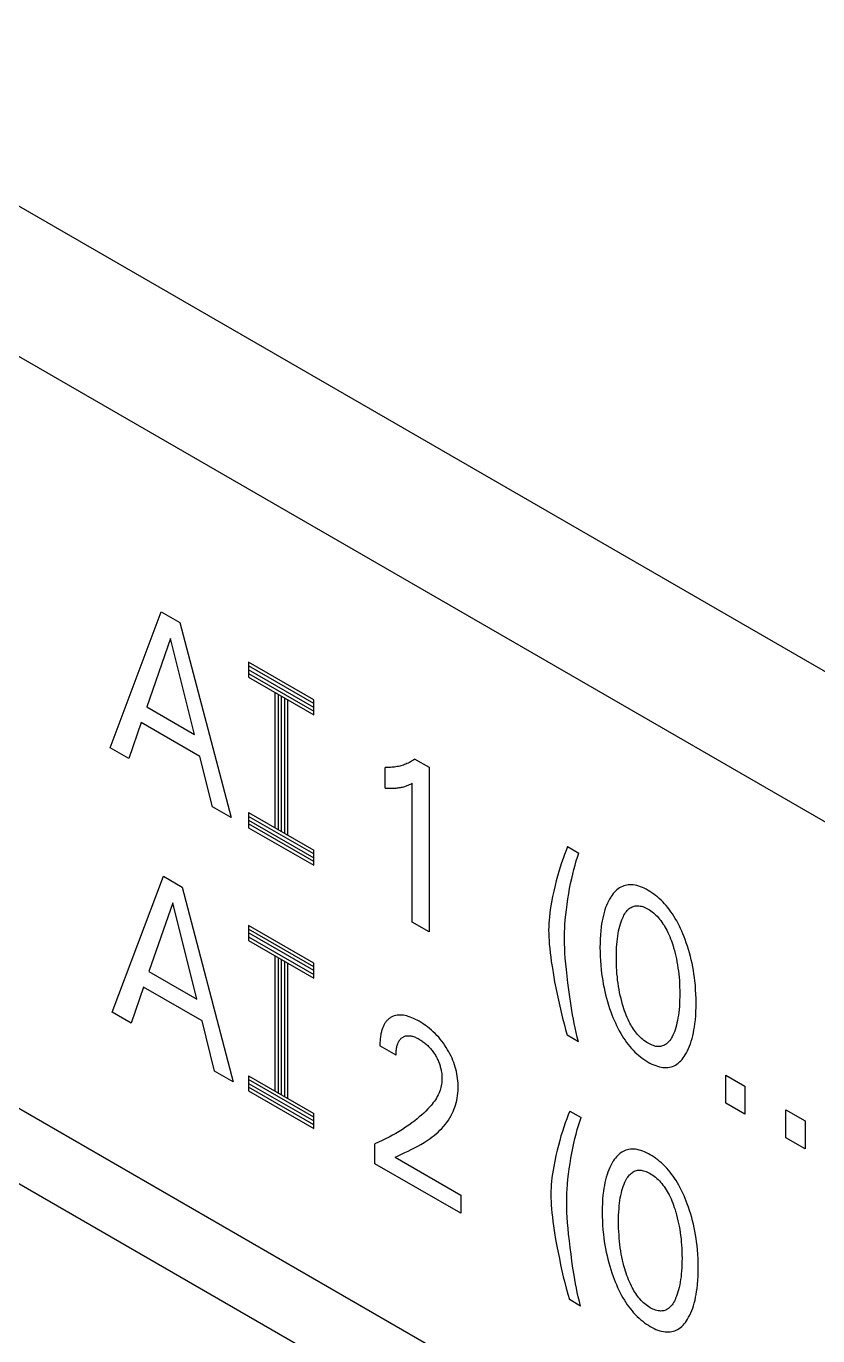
# Model space of a CAD drawing. Extents: x 0 to 420, y 0 to 297.
# Drawn here: x 205.29 to 213.88, y 165.42 to 179.64 of the extents above; entities that cross this region are included whole.
import ezdxf

# ---------------------------------------------------------------- set-up
doc = ezdxf.new("R2010")
doc.units = 0
doc.header["$LTSCALE"] = 23.1
doc.layers.add('40000_ISO', color=7, linetype='CONTINUOUS')

msp = doc.modelspace()

# ---------------------------------------------------------------- linework, layer by layer
at = {"layer": '40000_ISO', "color": 7, "linetype": 'CONTINUOUS'}
for p, q in [((220.716, 168.734), (171.572, 197.107)), ((220.009, 167.509), (170.865, 195.882)), ((220.009, 159.344), (170.865, 187.717)), ((219.656, 158.732), (170.511, 187.104)), ((206.2, 171.807), (206.755, 173.283)), ((206.755, 173.283), (206.959, 173.166)), ((206.959, 173.166), (207.514, 171.049)), ((206.858, 172.992), (206.599, 172.249)), ((207.118, 171.95), (206.858, 172.992)), ((207.705, 172.735), (207.705, 172.571)), ((208.412, 172.326), (207.705, 172.735)), ((208.412, 172.286), (207.705, 172.694)), ((208.412, 172.245), (207.705, 172.653)), ((207.705, 172.612), (208.412, 172.204)), ((207.705, 172.571), (208.412, 172.163)), ((207.988, 172.408), (207.988, 170.938)), ((208.024, 172.388), (208.024, 170.918)), ((208.059, 172.367), (208.059, 170.897)), ((206.599, 172.249), (207.118, 171.95)), ((208.094, 172.347), (208.094, 170.877)), ((208.13, 170.857), (208.13, 172.326)), ((208.412, 172.163), (208.412, 172.326)), ((206.539, 172.08), (206.405, 171.689)), ((207.176, 171.712), (206.539, 172.08)), ((206.405, 171.689), (206.2, 171.807)), ((207.312, 171.165), (207.176, 171.712)), ((209.437, 171.64), (209.424, 171.634)), ((209.45, 171.646), (209.437, 171.64)), ((209.462, 171.652), (209.45, 171.646)), ((209.474, 171.659), (209.462, 171.652)), ((209.486, 171.667), (209.474, 171.659)), ((209.498, 171.675), (209.486, 171.667)), ((209.51, 171.683), (209.498, 171.675)), ((209.51, 171.683), (209.663, 171.594)), ((209.186, 171.369), (209.186, 171.593)), ((209.201, 171.593), (209.186, 171.593)), ((209.216, 171.592), (209.201, 171.593)), ((209.231, 171.592), (209.216, 171.592)), ((209.245, 171.593), (209.231, 171.592)), ((209.26, 171.594), (209.245, 171.593)), ((209.274, 171.595), (209.26, 171.594)), ((209.289, 171.596), (209.274, 171.595)), ((209.303, 171.598), (209.289, 171.596)), ((209.317, 171.601), (209.303, 171.598)), ((209.331, 171.604), (209.317, 171.601)), ((209.345, 171.607), (209.331, 171.604)), ((209.358, 171.61), (209.345, 171.607)), ((209.372, 171.614), (209.358, 171.61)), ((209.385, 171.619), (209.372, 171.614)), ((209.398, 171.623), (209.385, 171.619)), ((209.411, 171.628), (209.398, 171.623)), ((209.424, 171.634), (209.411, 171.628)), ((209.663, 171.594), (209.663, 169.808)), ((209.186, 171.369), (209.203, 171.369)), ((209.203, 171.369), (209.219, 171.368)), ((209.219, 171.368), (209.236, 171.368)), ((209.236, 171.368), (209.252, 171.367)), ((209.252, 171.367), (209.269, 171.368)), ((209.269, 171.368), (209.281, 171.368)), ((209.281, 171.368), (209.293, 171.369)), ((209.293, 171.369), (209.305, 171.369)), ((209.305, 171.369), (209.317, 171.371)), ((209.317, 171.371), (209.329, 171.372)), ((209.329, 171.372), (209.34, 171.373)), ((209.34, 171.373), (209.353, 171.375)), ((209.353, 171.375), (209.365, 171.378)), ((209.365, 171.378), (209.377, 171.38)), ((209.377, 171.38), (209.389, 171.383)), ((209.389, 171.383), (209.401, 171.387)), ((209.401, 171.387), (209.409, 171.389)), ((209.409, 171.389), (209.418, 171.392)), ((209.418, 171.392), (209.426, 171.395)), ((209.426, 171.395), (209.435, 171.399)), ((209.435, 171.399), (209.444, 171.403)), ((209.444, 171.403), (209.453, 171.407)), ((209.453, 171.407), (209.463, 171.411)), ((209.463, 171.411), (209.473, 171.416)), ((209.473, 171.416), (209.482, 171.421)), ((209.482, 169.912), (209.482, 171.421)), ((207.514, 171.049), (207.312, 171.165)), ((207.705, 171.102), (207.705, 170.938)), ((207.705, 171.102), (208.412, 170.693)), ((208.412, 170.653), (207.705, 171.061)), ((207.705, 171.02), (208.412, 170.612)), ((208.412, 170.571), (207.705, 170.979)), ((207.705, 170.938), (208.412, 170.53)), ((208.412, 170.53), (208.412, 170.693)), ((211.134, 170.648), (211.118, 170.604)), ((211.151, 170.691), (211.134, 170.648)), ((211.168, 170.734), (211.151, 170.691)), ((211.168, 170.734), (211.291, 170.663)), ((211.276, 170.62), (211.291, 170.663)), ((211.087, 170.51), (211.072, 170.462)), ((211.102, 170.557), (211.087, 170.51)), ((211.118, 170.604), (211.102, 170.557)), ((211.236, 170.484), (211.249, 170.532)), ((211.249, 170.532), (211.262, 170.577)), ((211.262, 170.577), (211.276, 170.62)), ((206.224, 168.936), (206.779, 170.412)), ((206.779, 170.412), (206.982, 170.294)), ((211.044, 170.361), (211.031, 170.309)), ((211.058, 170.412), (211.044, 170.361)), ((211.072, 170.462), (211.058, 170.412)), ((211.201, 170.331), (211.212, 170.385)), ((211.212, 170.385), (211.224, 170.435)), ((211.224, 170.435), (211.236, 170.484)), ((206.982, 170.294), (207.538, 168.177)), ((211.017, 170.25), (211.005, 170.191)), ((211.031, 170.309), (211.017, 170.25)), ((211.17, 170.165), (211.18, 170.222)), ((211.18, 170.222), (211.19, 170.277)), ((211.19, 170.277), (211.201, 170.331)), ((211.662, 170.222), (211.65, 170.206)), ((211.675, 170.236), (211.662, 170.222)), ((211.688, 170.25), (211.675, 170.236)), ((211.701, 170.263), (211.688, 170.25)), ((211.716, 170.275), (211.701, 170.263)), ((211.731, 170.285), (211.716, 170.275)), ((211.747, 170.294), (211.731, 170.285)), ((211.762, 170.301), (211.747, 170.294)), ((211.777, 170.307), (211.762, 170.301)), ((211.793, 170.312), (211.777, 170.307)), ((211.81, 170.316), (211.793, 170.312)), ((211.827, 170.318), (211.81, 170.316)), ((211.845, 170.319), (211.827, 170.318)), ((211.863, 170.319), (211.845, 170.319)), ((211.881, 170.317), (211.863, 170.319)), ((211.9, 170.314), (211.881, 170.317)), ((211.92, 170.31), (211.9, 170.314)), ((211.94, 170.304), (211.92, 170.31)), ((211.96, 170.297), (211.94, 170.304)), ((211.98, 170.289), (211.96, 170.297)), ((212, 170.28), (211.98, 170.289)), ((212.021, 170.269), (212, 170.28)), ((212.041, 170.258), (212.021, 170.269)), ((212.062, 170.246), (212.041, 170.258)), ((212.082, 170.232), (212.062, 170.246)), ((212.103, 170.218), (212.082, 170.232)), ((212.123, 170.203), (212.103, 170.218)), ((206.882, 170.121), (206.623, 169.378)), ((207.142, 169.078), (206.882, 170.121)), ((210.986, 170.091), (210.98, 170.051)), ((210.993, 170.131), (210.986, 170.091)), ((211.005, 170.191), (210.993, 170.131)), ((211.154, 170.048), (211.162, 170.106)), ((211.162, 170.106), (211.17, 170.165)), ((211.591, 170.095), (211.581, 170.071)), ((211.601, 170.119), (211.591, 170.095)), ((211.612, 170.141), (211.601, 170.119)), ((211.623, 170.163), (211.612, 170.141)), ((211.636, 170.184), (211.623, 170.163)), ((211.639, 170.19), (211.636, 170.184)), ((211.65, 170.206), (211.639, 170.19)), ((211.847, 170.067), (211.857, 170.073)), ((211.857, 170.073), (211.868, 170.079)), ((211.868, 170.079), (211.879, 170.083)), ((211.879, 170.083), (211.891, 170.087)), ((211.891, 170.087), (211.903, 170.089)), ((211.903, 170.089), (211.916, 170.091)), ((211.916, 170.091), (211.929, 170.091)), ((211.929, 170.091), (211.942, 170.09)), ((211.942, 170.09), (211.956, 170.088)), ((211.956, 170.088), (211.969, 170.085)), ((211.969, 170.085), (211.983, 170.081)), ((211.983, 170.081), (211.998, 170.076)), ((211.998, 170.076), (212.012, 170.069)), ((212.143, 170.187), (212.123, 170.203)), ((212.163, 170.169), (212.143, 170.187)), ((212.183, 170.151), (212.163, 170.169)), ((212.202, 170.132), (212.183, 170.151)), ((212.22, 170.112), (212.202, 170.132)), ((212.238, 170.092), (212.22, 170.112)), ((212.256, 170.07), (212.238, 170.092)), ((210.967, 169.935), (210.964, 169.9)), ((210.97, 169.97), (210.967, 169.935)), ((210.974, 170.011), (210.97, 169.97)), ((210.98, 170.051), (210.974, 170.011)), ((211.139, 169.883), (211.143, 169.938)), ((211.143, 169.938), (211.148, 169.993)), ((211.148, 169.993), (211.154, 170.048)), ((211.549, 169.957), (211.543, 169.926)), ((211.556, 169.987), (211.549, 169.957)), ((211.564, 170.017), (211.556, 169.987)), ((211.573, 170.046), (211.564, 170.017)), ((211.581, 170.071), (211.573, 170.046)), ((211.748, 169.916), (211.757, 169.938)), ((211.757, 169.938), (211.766, 169.96)), ((211.766, 169.96), (211.773, 169.975)), ((211.773, 169.975), (211.78, 169.989)), ((211.78, 169.989), (211.788, 170.003)), ((211.788, 170.003), (211.797, 170.016)), ((211.797, 170.016), (211.806, 170.028)), ((211.806, 170.028), (211.816, 170.039)), ((211.816, 170.039), (211.826, 170.05)), ((211.826, 170.05), (211.837, 170.06)), ((211.837, 170.06), (211.847, 170.067)), ((212.012, 170.069), (212.027, 170.062)), ((212.027, 170.062), (212.041, 170.054)), ((212.041, 170.054), (212.056, 170.046)), ((212.056, 170.046), (212.07, 170.036)), ((212.07, 170.036), (212.085, 170.025)), ((212.085, 170.025), (212.099, 170.014)), ((212.099, 170.014), (212.113, 170.002)), ((212.113, 170.002), (212.127, 169.989)), ((212.127, 169.989), (212.14, 169.976)), ((212.14, 169.976), (212.154, 169.961)), ((212.154, 169.961), (212.167, 169.946)), ((212.167, 169.946), (212.179, 169.93)), ((212.179, 169.93), (212.192, 169.913)), ((212.273, 170.048), (212.256, 170.07)), ((212.289, 170.026), (212.273, 170.048)), ((212.306, 170.002), (212.289, 170.026)), ((212.321, 169.979), (212.306, 170.002)), ((212.336, 169.954), (212.321, 169.979)), ((212.352, 169.927), (212.336, 169.954)), ((207.705, 169.877), (207.705, 169.714)), ((208.412, 169.469), (207.705, 169.877)), ((208.412, 169.428), (207.705, 169.836)), ((208.412, 169.387), (207.705, 169.795)), ((209.663, 169.808), (209.482, 169.912)), ((210.963, 169.864), (210.962, 169.827)), ((210.962, 169.827), (210.963, 169.789)), ((210.964, 169.9), (210.963, 169.864)), ((210.963, 169.789), (210.964, 169.751)), ((211.134, 169.767), (211.135, 169.806)), ((211.135, 169.806), (211.137, 169.845)), ((211.137, 169.845), (211.139, 169.883)), ((211.528, 169.819), (211.524, 169.774)), ((211.533, 169.862), (211.528, 169.819)), ((211.537, 169.894), (211.533, 169.862)), ((211.543, 169.926), (211.537, 169.894)), ((211.712, 169.761), (211.716, 169.789)), ((211.716, 169.789), (211.722, 169.817)), ((211.722, 169.817), (211.728, 169.845)), ((211.728, 169.845), (211.734, 169.869)), ((211.734, 169.869), (211.741, 169.893)), ((211.741, 169.893), (211.748, 169.916)), ((212.192, 169.913), (212.203, 169.896)), ((212.203, 169.896), (212.215, 169.879)), ((212.215, 169.879), (212.225, 169.861)), ((212.225, 169.861), (212.236, 169.842)), ((212.236, 169.842), (212.245, 169.824)), ((212.245, 169.824), (212.257, 169.801)), ((212.257, 169.801), (212.267, 169.779)), ((212.367, 169.899), (212.352, 169.927)), ((212.381, 169.87), (212.367, 169.899)), ((212.395, 169.842), (212.381, 169.87)), ((212.408, 169.813), (212.395, 169.842)), ((212.42, 169.784), (212.408, 169.813)), ((207.705, 169.754), (208.412, 169.346)), ((207.705, 169.714), (208.412, 169.305)), ((210.964, 169.751), (210.966, 169.712)), ((210.966, 169.712), (210.969, 169.672)), ((210.969, 169.672), (210.974, 169.626)), ((211.134, 169.728), (211.134, 169.767)), ((211.135, 169.679), (211.134, 169.728)), ((211.136, 169.63), (211.135, 169.679)), ((211.52, 169.684), (211.519, 169.638)), ((211.521, 169.729), (211.52, 169.684)), ((211.524, 169.774), (211.521, 169.729)), ((211.7, 169.636), (211.702, 169.669)), ((211.702, 169.669), (211.705, 169.702)), ((211.705, 169.702), (211.708, 169.732)), ((211.708, 169.732), (211.712, 169.761)), ((212.267, 169.779), (212.277, 169.756)), ((212.277, 169.756), (212.286, 169.733)), ((212.286, 169.733), (212.294, 169.711)), ((212.294, 169.711), (212.302, 169.688)), ((212.302, 169.688), (212.31, 169.665)), ((212.31, 169.665), (212.317, 169.642)), ((212.432, 169.755), (212.42, 169.784)), ((212.443, 169.726), (212.432, 169.755)), ((212.456, 169.689), (212.443, 169.726)), ((212.469, 169.652), (212.456, 169.689)), ((212.48, 169.615), (212.469, 169.652)), ((207.988, 169.55), (207.988, 168.081)), ((208.024, 169.53), (208.024, 168.06)), ((208.059, 169.509), (208.059, 168.04)), ((210.974, 169.626), (210.979, 169.579)), ((210.979, 169.579), (210.985, 169.533)), ((210.985, 169.533), (210.991, 169.485)), ((211.139, 169.58), (211.136, 169.63)), ((211.143, 169.52), (211.139, 169.58)), ((211.149, 169.459), (211.143, 169.52)), ((211.519, 169.638), (211.52, 169.59)), ((211.52, 169.59), (211.521, 169.542)), ((211.521, 169.542), (211.524, 169.493)), ((211.697, 169.567), (211.698, 169.602)), ((211.697, 169.533), (211.697, 169.567)), ((211.697, 169.497), (211.697, 169.533)), ((211.698, 169.602), (211.7, 169.636)), ((212.317, 169.642), (212.319, 169.635)), ((212.319, 169.635), (212.327, 169.604)), ((212.327, 169.604), (212.335, 169.574)), ((212.335, 169.574), (212.342, 169.543)), ((212.342, 169.543), (212.349, 169.513)), ((212.349, 169.513), (212.355, 169.483)), ((212.491, 169.578), (212.48, 169.615)), ((212.501, 169.541), (212.491, 169.578)), ((212.51, 169.505), (212.501, 169.541)), ((212.519, 169.466), (212.51, 169.505)), ((206.623, 169.378), (207.142, 169.078)), ((208.094, 169.489), (208.094, 168.019)), ((208.13, 167.999), (208.13, 169.469)), ((208.412, 169.305), (208.412, 169.469)), ((210.991, 169.485), (211.002, 169.413)), ((211.002, 169.413), (211.014, 169.34)), ((211.155, 169.397), (211.149, 169.459)), ((211.163, 169.325), (211.155, 169.397)), ((211.524, 169.493), (211.528, 169.444)), ((211.528, 169.444), (211.533, 169.394)), ((211.533, 169.394), (211.537, 169.356)), ((211.698, 169.461), (211.697, 169.497)), ((211.699, 169.425), (211.698, 169.461)), ((211.702, 169.388), (211.699, 169.425)), ((211.704, 169.352), (211.702, 169.388)), ((212.355, 169.483), (212.361, 169.448)), ((212.361, 169.448), (212.366, 169.414)), ((212.366, 169.414), (212.371, 169.38)), ((212.371, 169.38), (212.375, 169.347)), ((212.526, 169.427), (212.519, 169.466)), ((212.533, 169.389), (212.526, 169.427)), ((212.54, 169.35), (212.533, 169.389)), ((211.014, 169.34), (211.027, 169.266)), ((211.027, 169.266), (211.04, 169.199)), ((211.171, 169.252), (211.163, 169.325)), ((211.181, 169.179), (211.171, 169.252)), ((211.537, 169.356), (211.542, 169.317)), ((211.542, 169.317), (211.549, 169.279)), ((211.549, 169.279), (211.555, 169.24)), ((211.555, 169.24), (211.563, 169.2)), ((211.708, 169.318), (211.704, 169.352)), ((211.711, 169.284), (211.708, 169.318)), ((211.716, 169.25), (211.711, 169.284)), ((211.721, 169.215), (211.716, 169.25)), ((212.375, 169.347), (212.378, 169.314)), ((212.378, 169.314), (212.381, 169.277)), ((212.381, 169.277), (212.383, 169.241)), ((212.383, 169.241), (212.384, 169.205)), ((212.545, 169.312), (212.54, 169.35)), ((212.55, 169.275), (212.545, 169.312)), ((212.555, 169.226), (212.55, 169.275)), ((212.558, 169.177), (212.555, 169.226)), ((206.563, 169.208), (206.429, 168.817)), ((207.2, 168.841), (206.563, 169.208)), ((211.04, 169.199), (211.054, 169.132)), ((211.054, 169.132), (211.068, 169.064)), ((211.191, 169.103), (211.181, 169.179)), ((211.202, 169.028), (211.191, 169.103)), ((211.563, 169.2), (211.572, 169.161)), ((211.572, 169.161), (211.581, 169.124)), ((211.581, 169.124), (211.59, 169.087)), ((211.59, 169.087), (211.601, 169.05)), ((211.727, 169.18), (211.721, 169.215)), ((211.733, 169.148), (211.727, 169.18)), ((211.74, 169.116), (211.733, 169.148)), ((211.748, 169.084), (211.74, 169.116)), ((211.756, 169.051), (211.748, 169.084)), ((212.384, 169.205), (212.385, 169.17)), ((212.385, 169.1), (212.384, 169.065)), ((212.385, 169.17), (212.386, 169.135)), ((212.386, 169.135), (212.385, 169.1)), ((212.561, 169.129), (212.558, 169.177)), ((212.563, 169.082), (212.561, 169.129)), ((212.563, 169.035), (212.563, 169.082)), ((206.429, 168.817), (206.224, 168.936)), ((211.068, 169.064), (211.082, 169)), ((211.082, 169), (211.097, 168.935)), ((211.097, 168.935), (211.113, 168.87)), ((211.214, 168.952), (211.202, 169.028)), ((211.222, 168.905), (211.214, 168.952)), ((211.601, 169.05), (211.612, 169.013)), ((211.612, 169.013), (211.624, 168.975)), ((211.624, 168.975), (211.637, 168.938)), ((211.637, 168.938), (211.649, 168.908)), ((211.765, 169.018), (211.756, 169.051)), ((211.772, 168.995), (211.765, 169.018)), ((211.779, 168.972), (211.772, 168.995)), ((211.787, 168.948), (211.779, 168.972)), ((211.796, 168.925), (211.787, 168.948)), ((212.378, 168.963), (212.375, 168.933)), ((212.381, 168.996), (212.378, 168.963)), ((212.383, 169.03), (212.381, 168.996)), ((212.384, 169.065), (212.383, 169.03)), ((212.559, 168.896), (212.561, 168.942)), ((212.561, 168.942), (212.563, 168.988)), ((212.563, 168.988), (212.563, 169.035)), ((207.336, 168.294), (207.2, 168.841)), ((209.172, 168.793), (209.168, 168.785)), ((209.176, 168.801), (209.172, 168.793)), ((209.18, 168.809), (209.176, 168.801)), ((209.185, 168.816), (209.18, 168.809)), ((209.19, 168.824), (209.185, 168.816)), ((209.195, 168.831), (209.19, 168.824)), ((209.201, 168.837), (209.195, 168.831)), ((209.206, 168.844), (209.201, 168.837)), ((209.212, 168.85), (209.206, 168.844)), ((209.219, 168.856), (209.212, 168.85)), ((209.225, 168.861), (209.219, 168.856)), ((209.232, 168.867), (209.225, 168.861)), ((209.239, 168.871), (209.232, 168.867)), ((209.246, 168.876), (209.239, 168.871)), ((209.253, 168.88), (209.246, 168.876)), ((209.261, 168.884), (209.253, 168.88)), ((209.268, 168.888), (209.261, 168.884)), ((209.285, 168.894), (209.268, 168.888)), ((209.302, 168.899), (209.285, 168.894)), ((209.319, 168.902), (209.302, 168.899)), ((209.338, 168.903), (209.319, 168.902)), ((209.354, 168.904), (209.338, 168.903)), ((209.37, 168.903), (209.354, 168.904)), ((209.387, 168.901), (209.37, 168.903)), ((209.404, 168.898), (209.387, 168.901)), ((209.421, 168.894), (209.404, 168.898)), ((209.438, 168.889), (209.421, 168.894)), ((209.458, 168.882), (209.438, 168.889)), ((209.477, 168.875), (209.458, 168.882)), ((209.496, 168.866), (209.477, 168.875)), ((209.516, 168.857), (209.496, 168.866)), ((209.535, 168.847), (209.516, 168.857)), ((209.555, 168.836), (209.535, 168.847)), ((209.578, 168.822), (209.555, 168.836)), ((209.601, 168.807), (209.578, 168.822)), ((209.624, 168.792), (209.601, 168.807)), ((211.113, 168.87), (211.129, 168.809)), ((211.129, 168.809), (211.145, 168.747)), ((211.23, 168.858), (211.222, 168.905)), ((211.239, 168.811), (211.23, 168.858)), ((211.249, 168.764), (211.239, 168.811)), ((211.649, 168.908), (211.66, 168.878)), ((211.66, 168.878), (211.673, 168.849)), ((211.673, 168.849), (211.686, 168.819)), ((211.686, 168.819), (211.699, 168.79)), ((211.805, 168.902), (211.796, 168.925)), ((211.815, 168.878), (211.805, 168.902)), ((211.825, 168.855), (211.815, 168.878)), ((211.836, 168.832), (211.825, 168.855)), ((211.845, 168.816), (211.836, 168.832)), ((211.854, 168.799), (211.845, 168.816)), ((211.863, 168.783), (211.854, 168.799)), ((212.349, 168.793), (212.342, 168.768)), ((212.355, 168.818), (212.349, 168.793)), ((212.361, 168.845), (212.355, 168.818)), ((212.366, 168.874), (212.361, 168.845)), ((212.371, 168.903), (212.366, 168.874)), ((212.375, 168.933), (212.371, 168.903)), ((212.545, 168.774), (212.55, 168.807)), ((212.55, 168.807), (212.555, 168.851)), ((212.555, 168.851), (212.559, 168.896)), ((209.135, 168.663), (209.134, 168.65)), ((209.137, 168.675), (209.135, 168.663)), ((209.139, 168.688), (209.137, 168.675)), ((209.141, 168.7), (209.139, 168.688)), ((209.144, 168.712), (209.141, 168.7)), ((209.146, 168.722), (209.144, 168.712)), ((209.149, 168.732), (209.146, 168.722)), ((209.151, 168.741), (209.149, 168.732)), ((209.154, 168.75), (209.151, 168.741)), ((209.157, 168.759), (209.154, 168.75)), ((209.16, 168.768), (209.157, 168.759)), ((209.164, 168.777), (209.16, 168.768)), ((209.168, 168.785), (209.164, 168.777)), ((209.356, 168.646), (209.362, 168.652)), ((209.362, 168.652), (209.368, 168.657)), ((209.368, 168.657), (209.374, 168.661)), ((209.374, 168.661), (209.381, 168.665)), ((209.381, 168.665), (209.387, 168.669)), ((209.387, 168.669), (209.394, 168.672)), ((209.394, 168.672), (209.402, 168.675)), ((209.402, 168.675), (209.409, 168.677)), ((209.409, 168.677), (209.417, 168.678)), ((209.417, 168.678), (209.425, 168.679)), ((209.425, 168.679), (209.433, 168.68)), ((209.433, 168.68), (209.441, 168.68)), ((209.441, 168.68), (209.45, 168.68)), ((209.45, 168.68), (209.458, 168.679)), ((209.458, 168.679), (209.467, 168.677)), ((209.467, 168.677), (209.476, 168.675)), ((209.476, 168.675), (209.485, 168.673)), ((209.485, 168.673), (209.495, 168.67)), ((209.495, 168.67), (209.505, 168.666)), ((209.505, 168.666), (209.515, 168.662)), ((209.515, 168.662), (209.525, 168.658)), ((209.525, 168.658), (209.535, 168.653)), ((209.535, 168.653), (209.545, 168.648)), ((209.646, 168.775), (209.624, 168.792)), ((209.669, 168.757), (209.646, 168.775)), ((209.689, 168.74), (209.669, 168.757)), ((209.709, 168.722), (209.689, 168.74)), ((209.729, 168.703), (209.709, 168.722)), ((209.749, 168.683), (209.729, 168.703)), ((209.768, 168.662), (209.749, 168.683)), ((209.786, 168.641), (209.768, 168.662)), ((211.145, 168.747), (211.163, 168.685)), ((211.285, 168.614), (211.163, 168.685)), ((211.26, 168.714), (211.249, 168.764)), ((211.272, 168.664), (211.26, 168.714)), ((211.285, 168.614), (211.272, 168.664)), ((211.699, 168.79), (211.714, 168.76)), ((211.714, 168.76), (211.729, 168.732)), ((211.729, 168.732), (211.745, 168.703)), ((211.745, 168.703), (211.76, 168.679)), ((211.76, 168.679), (211.776, 168.654)), ((211.776, 168.654), (211.792, 168.631)), ((211.873, 168.767), (211.863, 168.783)), ((211.884, 168.751), (211.873, 168.767)), ((211.894, 168.735), (211.884, 168.751)), ((211.905, 168.721), (211.894, 168.735)), ((211.917, 168.706), (211.905, 168.721)), ((211.928, 168.692), (211.917, 168.706)), ((211.941, 168.678), (211.928, 168.692)), ((211.955, 168.664), (211.941, 168.678)), ((211.969, 168.651), (211.955, 168.664)), ((211.983, 168.639), (211.969, 168.651)), ((212.295, 168.655), (212.287, 168.642)), ((212.303, 168.669), (212.295, 168.655)), ((212.311, 168.684), (212.303, 168.669)), ((212.317, 168.699), (212.311, 168.684)), ((212.327, 168.722), (212.317, 168.699)), ((212.335, 168.745), (212.327, 168.722)), ((212.342, 168.768), (212.335, 168.745)), ((212.519, 168.649), (212.527, 168.679)), ((212.527, 168.679), (212.534, 168.71)), ((212.534, 168.71), (212.54, 168.742)), ((212.54, 168.742), (212.545, 168.774)), ((209.131, 168.61), (209.13, 168.596)), ((209.13, 168.596), (209.13, 168.583)), ((209.13, 168.583), (209.13, 168.569)), ((209.306, 168.468), (209.13, 168.569)), ((209.132, 168.623), (209.131, 168.61)), ((209.133, 168.637), (209.132, 168.623)), ((209.134, 168.65), (209.133, 168.637)), ((209.307, 168.506), (209.308, 168.519)), ((209.308, 168.519), (209.309, 168.531)), ((209.309, 168.531), (209.311, 168.543)), ((209.311, 168.543), (209.313, 168.555)), ((209.313, 168.555), (209.315, 168.565)), ((209.315, 168.565), (209.318, 168.575)), ((209.318, 168.575), (209.321, 168.585)), ((209.321, 168.585), (209.324, 168.594)), ((209.324, 168.594), (209.328, 168.603)), ((209.328, 168.603), (209.332, 168.611)), ((209.332, 168.611), (209.336, 168.619)), ((209.336, 168.619), (209.341, 168.627)), ((209.341, 168.627), (209.345, 168.634)), ((209.345, 168.634), (209.351, 168.64)), ((209.351, 168.64), (209.356, 168.646)), ((209.545, 168.648), (209.555, 168.642)), ((209.555, 168.642), (209.565, 168.636)), ((209.565, 168.636), (209.575, 168.63)), ((209.575, 168.63), (209.584, 168.624)), ((209.584, 168.624), (209.594, 168.617)), ((209.594, 168.617), (209.604, 168.61)), ((209.604, 168.61), (209.614, 168.603)), ((209.614, 168.603), (209.623, 168.595)), ((209.623, 168.595), (209.632, 168.587)), ((209.632, 168.587), (209.641, 168.58)), ((209.641, 168.58), (209.649, 168.572)), ((209.649, 168.572), (209.658, 168.563)), ((209.658, 168.563), (209.666, 168.555)), ((209.666, 168.555), (209.674, 168.546)), ((209.674, 168.546), (209.682, 168.537)), ((209.682, 168.537), (209.69, 168.527)), ((209.69, 168.527), (209.697, 168.518)), ((209.697, 168.518), (209.704, 168.508)), ((209.704, 168.508), (209.711, 168.498)), ((209.803, 168.619), (209.786, 168.641)), ((209.82, 168.597), (209.803, 168.619)), ((209.836, 168.574), (209.82, 168.597)), ((209.851, 168.55), (209.836, 168.574)), ((209.865, 168.528), (209.851, 168.55)), ((209.878, 168.505), (209.865, 168.528)), ((211.792, 168.631), (211.808, 168.607)), ((211.808, 168.607), (211.826, 168.585)), ((211.826, 168.585), (211.843, 168.563)), ((211.843, 168.563), (211.861, 168.542)), ((211.861, 168.542), (211.88, 168.522)), ((211.88, 168.522), (211.899, 168.502)), ((211.997, 168.627), (211.983, 168.639)), ((212.012, 168.617), (211.997, 168.627)), ((212.027, 168.607), (212.012, 168.617)), ((212.041, 168.598), (212.027, 168.607)), ((212.056, 168.59), (212.041, 168.598)), ((212.071, 168.583), (212.056, 168.59)), ((212.085, 168.577), (212.071, 168.583)), ((212.099, 168.572), (212.085, 168.577)), ((212.114, 168.567), (212.099, 168.572)), ((212.127, 168.564), (212.114, 168.567)), ((212.141, 168.562), (212.127, 168.564)), ((212.154, 168.562), (212.141, 168.562)), ((212.166, 168.562), (212.154, 168.562)), ((212.177, 168.563), (212.166, 168.562)), ((212.188, 168.566), (212.177, 168.563)), ((212.199, 168.569), (212.188, 168.566)), ((212.209, 168.573), (212.199, 168.569)), ((212.219, 168.577), (212.209, 168.573)), ((212.229, 168.583), (212.219, 168.577)), ((212.238, 168.589), (212.229, 168.583)), ((212.246, 168.596), (212.238, 168.589)), ((212.257, 168.606), (212.246, 168.596)), ((212.268, 168.617), (212.257, 168.606)), ((212.278, 168.629), (212.268, 168.617)), ((212.287, 168.642), (212.278, 168.629)), ((212.458, 168.494), (212.47, 168.517)), ((212.47, 168.517), (212.482, 168.542)), ((212.482, 168.542), (212.492, 168.567)), ((212.492, 168.567), (212.502, 168.593)), ((212.502, 168.593), (212.511, 168.62)), ((212.511, 168.62), (212.519, 168.649)), ((209.306, 168.494), (209.307, 168.506)), ((209.306, 168.481), (209.306, 168.494)), ((209.306, 168.468), (209.306, 168.481)), ((209.711, 168.498), (209.718, 168.488)), ((209.718, 168.488), (209.725, 168.478)), ((209.725, 168.478), (209.732, 168.468)), ((209.732, 168.468), (209.738, 168.456)), ((209.738, 168.456), (209.745, 168.445)), ((209.745, 168.445), (209.751, 168.433)), ((209.751, 168.433), (209.757, 168.421)), ((209.757, 168.421), (209.762, 168.409)), ((209.762, 168.409), (209.767, 168.397)), ((209.767, 168.397), (209.772, 168.385)), ((209.772, 168.385), (209.776, 168.374)), ((209.776, 168.374), (209.78, 168.363)), ((209.89, 168.482), (209.878, 168.505)), ((209.902, 168.459), (209.89, 168.482)), ((209.913, 168.436), (209.902, 168.459)), ((209.923, 168.412), (209.913, 168.436)), ((209.932, 168.388), (209.923, 168.412)), ((209.941, 168.363), (209.932, 168.388)), ((211.899, 168.502), (211.919, 168.484)), ((211.919, 168.484), (211.939, 168.467)), ((211.939, 168.467), (211.959, 168.45)), ((211.959, 168.45), (211.979, 168.435)), ((211.979, 168.435), (212, 168.42)), ((212, 168.42), (212.021, 168.407)), ((212.021, 168.407), (212.041, 168.394)), ((212.041, 168.394), (212.062, 168.383)), ((212.062, 168.383), (212.083, 168.372)), ((212.083, 168.372), (212.103, 168.363)), ((212.338, 168.361), (212.354, 168.371)), ((212.354, 168.371), (212.369, 168.382)), ((212.369, 168.382), (212.383, 168.395)), ((212.383, 168.395), (212.397, 168.408)), ((212.397, 168.408), (212.41, 168.423)), ((212.41, 168.423), (212.422, 168.438)), ((212.422, 168.438), (212.434, 168.455)), ((212.434, 168.455), (212.445, 168.472)), ((212.445, 168.472), (212.458, 168.494)), ((207.538, 168.177), (207.336, 168.294)), ((207.705, 168.244), (207.705, 168.081)), ((207.705, 168.244), (208.412, 167.836)), ((209.78, 168.363), (209.783, 168.352)), ((209.783, 168.352), (209.786, 168.341)), ((209.786, 168.341), (209.789, 168.33)), ((209.789, 168.33), (209.792, 168.32)), ((209.792, 168.32), (209.794, 168.309)), ((209.794, 168.309), (209.796, 168.298)), ((209.796, 168.298), (209.799, 168.284)), ((209.799, 168.284), (209.801, 168.271)), ((209.801, 168.271), (209.802, 168.257)), ((209.802, 168.257), (209.803, 168.244)), ((209.803, 168.244), (209.804, 168.231)), ((209.804, 168.231), (209.804, 168.218)), ((209.948, 168.339), (209.941, 168.363)), ((209.955, 168.315), (209.948, 168.339)), ((209.961, 168.291), (209.955, 168.315)), ((209.966, 168.267), (209.961, 168.291)), ((209.97, 168.24), (209.966, 168.267)), ((209.974, 168.214), (209.97, 168.24)), ((212.103, 168.363), (212.124, 168.355)), ((212.124, 168.355), (212.144, 168.348)), ((212.144, 168.348), (212.164, 168.342)), ((212.164, 168.342), (212.184, 168.338)), ((212.184, 168.338), (212.203, 168.335)), ((212.203, 168.335), (212.221, 168.334)), ((212.221, 168.334), (212.24, 168.334)), ((212.24, 168.334), (212.257, 168.336)), ((212.257, 168.336), (212.274, 168.338)), ((212.274, 168.338), (212.291, 168.342)), ((212.291, 168.342), (212.307, 168.347)), ((212.307, 168.347), (212.323, 168.354)), ((212.323, 168.354), (212.338, 168.361)), ((212.884, 167.948), (212.884, 168.251)), ((212.884, 168.251), (213.093, 168.131)), ((208.412, 167.795), (207.705, 168.203)), ((207.705, 168.162), (208.412, 167.754)), ((208.412, 167.713), (207.705, 168.121)), ((209.783, 168.087), (209.778, 168.072)), ((209.788, 168.102), (209.783, 168.087)), ((209.792, 168.118), (209.788, 168.102)), ((209.796, 168.135), (209.792, 168.118)), ((209.8, 168.152), (209.796, 168.135)), ((209.802, 168.169), (209.8, 168.152)), ((209.804, 168.187), (209.802, 168.169)), ((209.804, 168.218), (209.804, 168.205)), ((209.804, 168.205), (209.804, 168.187)), ((209.977, 168.189), (209.974, 168.214)), ((209.979, 168.163), (209.977, 168.189)), ((209.977, 168.057), (209.979, 168.085)), ((209.98, 168.139), (209.979, 168.163)), ((209.979, 168.085), (209.98, 168.114)), ((209.98, 168.114), (209.98, 168.139)), ((213.093, 168.131), (213.093, 167.828)), ((207.705, 168.081), (208.412, 167.672)), ((209.71, 167.953), (209.698, 167.938)), ((209.722, 167.969), (209.71, 167.953)), ((209.733, 167.985), (209.722, 167.969)), ((209.743, 168.002), (209.733, 167.985)), ((209.753, 168.02), (209.743, 168.002)), ((209.763, 168.039), (209.753, 168.02)), ((209.772, 168.058), (209.763, 168.039)), ((209.778, 168.072), (209.772, 168.058)), ((209.951, 167.927), (209.958, 167.952)), ((209.958, 167.952), (209.964, 167.977)), ((209.964, 167.977), (209.969, 168.003)), ((209.969, 168.003), (209.974, 168.03)), ((209.974, 168.03), (209.977, 168.057)), ((213.093, 167.828), (212.884, 167.948)), ((208.412, 167.672), (208.412, 167.836)), ((209.558, 167.797), (209.534, 167.777)), ((209.582, 167.818), (209.558, 167.797)), ((209.606, 167.839), (209.582, 167.818)), ((209.629, 167.861), (209.606, 167.839)), ((209.651, 167.884), (209.629, 167.861)), ((209.673, 167.908), (209.651, 167.884)), ((209.686, 167.923), (209.673, 167.908)), ((209.698, 167.938), (209.686, 167.923)), ((209.889, 167.789), (209.904, 167.815)), ((209.904, 167.815), (209.915, 167.836)), ((209.915, 167.836), (209.925, 167.858)), ((209.925, 167.858), (209.934, 167.88)), ((209.934, 167.88), (209.943, 167.903)), ((209.943, 167.903), (209.951, 167.927)), ((211.175, 167.82), (211.158, 167.776)), ((211.192, 167.862), (211.175, 167.82)), ((211.192, 167.862), (211.315, 167.792)), ((213.537, 167.572), (213.537, 167.875)), ((213.537, 167.875), (213.746, 167.754)), ((209.375, 167.663), (209.339, 167.641)), ((209.409, 167.685), (209.375, 167.663)), ((209.443, 167.709), (209.409, 167.685)), ((209.476, 167.732), (209.443, 167.709)), ((209.509, 167.757), (209.476, 167.732)), ((209.534, 167.777), (209.509, 167.757)), ((209.782, 167.653), (209.802, 167.673)), ((209.802, 167.673), (209.821, 167.694)), ((209.821, 167.694), (209.839, 167.716)), ((209.839, 167.716), (209.857, 167.739)), ((209.857, 167.739), (209.873, 167.763)), ((209.873, 167.763), (209.889, 167.789)), ((211.126, 167.686), (211.111, 167.639)), ((211.142, 167.732), (211.126, 167.686)), ((211.158, 167.776), (211.142, 167.732)), ((211.26, 167.612), (211.273, 167.66)), ((211.273, 167.66), (211.286, 167.705)), ((211.286, 167.705), (211.3, 167.749)), ((211.3, 167.749), (211.315, 167.792)), ((213.746, 167.754), (213.746, 167.451)), ((209.114, 167.523), (209.074, 167.505)), ((209.153, 167.541), (209.114, 167.523)), ((209.192, 167.559), (209.153, 167.541)), ((209.23, 167.579), (209.192, 167.559)), ((209.267, 167.599), (209.23, 167.579)), ((209.303, 167.619), (209.267, 167.599)), ((209.339, 167.641), (209.303, 167.619)), ((209.575, 167.5), (209.609, 167.52)), ((209.609, 167.52), (209.643, 167.541)), ((209.643, 167.541), (209.676, 167.563)), ((209.676, 167.563), (209.698, 167.58)), ((209.698, 167.58), (209.72, 167.597)), ((209.72, 167.597), (209.741, 167.615)), ((209.741, 167.615), (209.762, 167.633)), ((209.762, 167.633), (209.782, 167.653)), ((211.082, 167.54), (211.068, 167.489)), ((211.096, 167.591), (211.082, 167.54)), ((211.111, 167.639), (211.096, 167.591)), ((211.225, 167.46), (211.236, 167.513)), ((211.236, 167.513), (211.248, 167.563)), ((211.248, 167.563), (211.26, 167.612)), ((213.746, 167.451), (213.537, 167.572)), ((209.074, 167.29), (209.074, 167.505)), ((209.295, 167.359), (209.33, 167.376)), ((209.33, 167.376), (209.4, 167.41)), ((209.4, 167.41), (209.435, 167.427)), ((209.435, 167.427), (209.47, 167.444)), ((209.47, 167.444), (209.506, 167.462)), ((209.506, 167.462), (209.541, 167.481)), ((209.541, 167.481), (209.575, 167.5)), ((211.041, 167.379), (211.029, 167.319)), ((211.055, 167.437), (211.041, 167.379)), ((211.068, 167.489), (211.055, 167.437)), ((211.204, 167.35), (211.214, 167.405)), ((211.214, 167.405), (211.225, 167.46)), ((211.712, 167.379), (211.699, 167.365)), ((211.725, 167.391), (211.712, 167.379)), ((211.74, 167.403), (211.725, 167.391)), ((211.755, 167.414), (211.74, 167.403)), ((211.771, 167.423), (211.755, 167.414)), ((211.786, 167.43), (211.771, 167.423)), ((211.801, 167.436), (211.786, 167.43)), ((211.817, 167.44), (211.801, 167.436)), ((211.834, 167.444), (211.817, 167.44)), ((211.851, 167.446), (211.834, 167.444)), ((211.869, 167.447), (211.851, 167.446)), ((211.887, 167.447), (211.869, 167.447)), ((211.905, 167.446), (211.887, 167.447)), ((211.924, 167.443), (211.905, 167.446)), ((211.944, 167.438), (211.924, 167.443)), ((211.963, 167.433), (211.944, 167.438)), ((211.984, 167.426), (211.963, 167.433)), ((212.004, 167.417), (211.984, 167.426)), ((212.024, 167.408), (212.004, 167.417)), ((212.045, 167.398), (212.024, 167.408)), ((212.065, 167.386), (212.045, 167.398)), ((212.086, 167.374), (212.065, 167.386)), ((212.106, 167.361), (212.086, 167.374)), ((210.008, 166.751), (209.074, 167.29)), ((209.295, 167.359), (210.008, 166.947)), ((211.017, 167.259), (211.01, 167.22)), ((211.029, 167.319), (211.017, 167.259)), ((211.178, 167.176), (211.186, 167.235)), ((211.186, 167.235), (211.194, 167.293)), ((211.194, 167.293), (211.204, 167.35)), ((211.625, 167.247), (211.615, 167.224)), ((211.636, 167.27), (211.625, 167.247)), ((211.647, 167.292), (211.636, 167.27)), ((211.66, 167.312), (211.647, 167.292)), ((211.663, 167.318), (211.66, 167.312)), ((211.674, 167.334), (211.663, 167.318)), ((211.686, 167.35), (211.674, 167.334)), ((211.699, 167.365), (211.686, 167.35)), ((212.127, 167.346), (212.106, 167.361)), ((212.147, 167.331), (212.127, 167.346)), ((212.167, 167.315), (212.147, 167.331)), ((212.187, 167.298), (212.167, 167.315)), ((212.207, 167.28), (212.187, 167.298)), ((212.226, 167.26), (212.207, 167.28)), ((212.244, 167.241), (212.226, 167.26)), ((212.262, 167.22), (212.244, 167.241)), ((210.994, 167.098), (210.991, 167.063)), ((210.998, 167.139), (210.994, 167.098)), ((211.004, 167.18), (210.998, 167.139)), ((211.01, 167.22), (211.004, 167.18)), ((211.167, 167.067), (211.172, 167.122)), ((211.172, 167.122), (211.178, 167.176)), ((211.58, 167.116), (211.573, 167.085)), ((211.588, 167.145), (211.58, 167.116)), ((211.597, 167.174), (211.588, 167.145)), ((211.605, 167.199), (211.597, 167.174)), ((211.615, 167.224), (211.605, 167.199)), ((211.781, 167.067), (211.79, 167.088)), ((211.79, 167.088), (211.797, 167.103)), ((211.797, 167.103), (211.804, 167.117)), ((211.804, 167.117), (211.812, 167.131)), ((211.812, 167.131), (211.821, 167.144)), ((211.821, 167.144), (211.83, 167.156)), ((211.83, 167.156), (211.84, 167.168)), ((211.84, 167.168), (211.85, 167.178)), ((211.85, 167.178), (211.861, 167.188)), ((211.861, 167.188), (211.871, 167.195)), ((211.871, 167.195), (211.881, 167.202)), ((211.881, 167.202), (211.892, 167.207)), ((211.892, 167.207), (211.903, 167.212)), ((211.903, 167.212), (211.915, 167.215)), ((211.915, 167.215), (211.927, 167.218)), ((211.927, 167.218), (211.94, 167.219)), ((211.94, 167.219), (211.953, 167.22)), ((211.953, 167.22), (211.966, 167.219)), ((211.966, 167.219), (211.979, 167.217)), ((211.979, 167.217), (211.993, 167.213)), ((211.993, 167.213), (212.007, 167.209)), ((212.007, 167.209), (212.022, 167.204)), ((212.022, 167.204), (212.036, 167.198)), ((212.036, 167.198), (212.051, 167.191)), ((212.051, 167.191), (212.065, 167.183)), ((212.065, 167.183), (212.08, 167.174)), ((212.08, 167.174), (212.094, 167.164)), ((212.094, 167.164), (212.109, 167.154)), ((212.109, 167.154), (212.123, 167.143)), ((212.123, 167.143), (212.137, 167.13)), ((212.137, 167.13), (212.151, 167.118)), ((212.151, 167.118), (212.164, 167.104)), ((212.164, 167.104), (212.178, 167.09)), ((212.178, 167.09), (212.191, 167.074)), ((212.28, 167.199), (212.262, 167.22)), ((212.297, 167.177), (212.28, 167.199)), ((212.313, 167.154), (212.297, 167.177)), ((212.33, 167.131), (212.313, 167.154)), ((212.345, 167.107), (212.33, 167.131)), ((212.36, 167.083), (212.345, 167.107)), ((210.008, 166.947), (210.008, 166.751)), ((210.987, 166.992), (210.986, 166.955)), ((210.986, 166.955), (210.987, 166.917)), ((210.988, 167.028), (210.987, 166.992)), ((210.991, 167.063), (210.988, 167.028)), ((211.159, 166.935), (211.161, 166.973)), ((211.161, 166.973), (211.163, 167.011)), ((211.163, 167.011), (211.167, 167.067)), ((211.552, 166.947), (211.548, 166.903)), ((211.557, 166.99), (211.552, 166.947)), ((211.561, 167.023), (211.557, 166.99)), ((211.567, 167.054), (211.561, 167.023)), ((211.573, 167.085), (211.567, 167.054)), ((211.74, 166.918), (211.746, 166.946)), ((211.746, 166.946), (211.752, 166.973)), ((211.752, 166.973), (211.758, 166.998)), ((211.758, 166.998), (211.765, 167.021)), ((211.765, 167.021), (211.772, 167.044)), ((211.772, 167.044), (211.781, 167.067)), ((212.191, 167.074), (212.203, 167.058)), ((212.203, 167.058), (212.216, 167.042)), ((212.216, 167.042), (212.227, 167.025)), ((212.227, 167.025), (212.239, 167.007)), ((212.239, 167.007), (212.249, 166.989)), ((212.249, 166.989), (212.26, 166.971)), ((212.26, 166.971), (212.269, 166.952)), ((212.269, 166.952), (212.28, 166.93)), ((212.376, 167.055), (212.36, 167.083)), ((212.391, 167.027), (212.376, 167.055)), ((212.405, 166.999), (212.391, 167.027)), ((212.419, 166.97), (212.405, 166.999)), ((212.432, 166.941), (212.419, 166.97)), ((210.987, 166.917), (210.988, 166.879)), ((210.988, 166.879), (210.99, 166.84)), ((210.99, 166.84), (210.993, 166.801)), ((211.158, 166.896), (211.159, 166.935)), ((211.158, 166.856), (211.158, 166.896)), ((211.159, 166.808), (211.158, 166.856)), ((211.16, 166.758), (211.159, 166.808)), ((211.544, 166.812), (211.543, 166.766)), ((211.545, 166.858), (211.544, 166.812)), ((211.548, 166.903), (211.545, 166.858)), ((211.726, 166.798), (211.729, 166.831)), ((211.729, 166.831), (211.732, 166.86)), ((211.732, 166.86), (211.736, 166.889)), ((211.736, 166.889), (211.74, 166.918)), ((212.28, 166.93), (212.291, 166.907)), ((212.291, 166.907), (212.301, 166.885)), ((212.301, 166.885), (212.31, 166.862)), ((212.31, 166.862), (212.318, 166.839)), ((212.318, 166.839), (212.326, 166.816)), ((212.326, 166.816), (212.334, 166.793)), ((212.444, 166.912), (212.432, 166.941)), ((212.456, 166.883), (212.444, 166.912)), ((212.467, 166.854), (212.456, 166.883)), ((212.48, 166.817), (212.467, 166.854)), ((212.493, 166.78), (212.48, 166.817)), ((210.993, 166.801), (210.998, 166.755)), ((210.998, 166.755), (211.003, 166.708)), ((211.003, 166.708), (211.009, 166.661)), ((211.009, 166.661), (211.015, 166.614)), ((211.163, 166.709), (211.16, 166.758)), ((211.167, 166.648), (211.163, 166.709)), ((211.543, 166.766), (211.544, 166.718)), ((211.544, 166.718), (211.545, 166.67)), ((211.545, 166.67), (211.548, 166.622)), ((211.721, 166.696), (211.722, 166.73)), ((211.721, 166.661), (211.721, 166.696)), ((211.721, 166.625), (211.721, 166.661)), ((211.722, 166.73), (211.724, 166.764)), ((211.724, 166.764), (211.726, 166.798)), ((212.334, 166.793), (212.34, 166.77)), ((212.34, 166.77), (212.343, 166.763)), ((212.343, 166.763), (212.351, 166.733)), ((212.351, 166.733), (212.359, 166.702)), ((212.359, 166.702), (212.366, 166.671)), ((212.366, 166.671), (212.373, 166.641)), ((212.504, 166.743), (212.493, 166.78)), ((212.515, 166.706), (212.504, 166.743)), ((212.525, 166.67), (212.515, 166.706)), ((212.534, 166.633), (212.525, 166.67)), ((211.015, 166.614), (211.026, 166.541)), ((211.026, 166.541), (211.038, 166.468)), ((211.173, 166.587), (211.167, 166.648)), ((211.179, 166.526), (211.173, 166.587)), ((211.187, 166.453), (211.179, 166.526)), ((211.548, 166.622), (211.552, 166.572)), ((211.552, 166.572), (211.557, 166.522)), ((211.557, 166.522), (211.561, 166.484)), ((211.722, 166.59), (211.721, 166.625)), ((211.723, 166.553), (211.722, 166.59)), ((211.726, 166.517), (211.723, 166.553)), ((211.728, 166.48), (211.726, 166.517)), ((212.373, 166.641), (212.379, 166.611)), ((212.379, 166.611), (212.385, 166.577)), ((212.385, 166.577), (212.39, 166.543)), ((212.39, 166.543), (212.395, 166.509)), ((212.542, 166.594), (212.534, 166.633)), ((212.55, 166.556), (212.542, 166.594)), ((212.557, 166.517), (212.55, 166.556)), ((212.564, 166.479), (212.557, 166.517)), ((211.038, 166.468), (211.051, 166.394)), ((211.051, 166.394), (211.064, 166.327)), ((211.195, 166.38), (211.187, 166.453)), ((211.205, 166.307), (211.195, 166.38)), ((211.561, 166.484), (211.566, 166.446)), ((211.566, 166.446), (211.573, 166.407)), ((211.573, 166.407), (211.579, 166.368)), ((211.732, 166.446), (211.728, 166.48)), ((211.735, 166.412), (211.732, 166.446)), ((211.74, 166.378), (211.735, 166.412)), ((211.745, 166.343), (211.74, 166.378)), ((212.395, 166.509), (212.399, 166.475)), ((212.399, 166.475), (212.402, 166.442)), ((212.402, 166.442), (212.405, 166.406)), ((212.405, 166.406), (212.407, 166.37)), ((212.569, 166.441), (212.564, 166.479)), ((212.574, 166.403), (212.569, 166.441)), ((212.579, 166.354), (212.574, 166.403)), ((211.064, 166.327), (211.078, 166.26)), ((211.078, 166.26), (211.092, 166.192)), ((211.215, 166.232), (211.205, 166.307)), ((211.579, 166.368), (211.587, 166.329)), ((211.587, 166.329), (211.596, 166.289)), ((211.596, 166.289), (211.605, 166.252)), ((211.605, 166.252), (211.614, 166.215)), ((211.751, 166.309), (211.745, 166.343)), ((211.757, 166.277), (211.751, 166.309)), ((211.764, 166.244), (211.757, 166.277)), ((211.772, 166.212), (211.764, 166.244)), ((212.407, 166.37), (212.408, 166.334)), ((212.408, 166.334), (212.409, 166.298)), ((212.409, 166.298), (212.41, 166.263)), ((212.41, 166.263), (212.409, 166.228)), ((212.582, 166.306), (212.579, 166.354)), ((212.585, 166.258), (212.582, 166.306)), ((212.586, 166.21), (212.585, 166.258)), ((211.092, 166.192), (211.106, 166.128)), ((211.106, 166.128), (211.121, 166.063)), ((211.226, 166.156), (211.215, 166.232)), ((211.238, 166.08), (211.226, 166.156)), ((211.614, 166.215), (211.625, 166.178)), ((211.625, 166.178), (211.636, 166.141)), ((211.636, 166.141), (211.648, 166.104)), ((211.648, 166.104), (211.661, 166.066)), ((211.78, 166.18), (211.772, 166.212)), ((211.789, 166.147), (211.78, 166.18)), ((211.796, 166.124), (211.789, 166.147)), ((211.803, 166.1), (211.796, 166.124)), ((211.811, 166.077), (211.803, 166.1)), ((212.402, 166.091), (212.399, 166.061)), ((212.405, 166.125), (212.402, 166.091)), ((212.407, 166.159), (212.405, 166.125)), ((212.408, 166.193), (212.407, 166.159)), ((212.409, 166.228), (212.408, 166.193)), ((212.585, 166.07), (212.587, 166.117)), ((212.587, 166.164), (212.586, 166.21)), ((212.587, 166.117), (212.587, 166.164)), ((211.121, 166.063), (211.137, 165.999)), ((211.137, 165.999), (211.153, 165.937)), ((211.246, 166.033), (211.238, 166.08)), ((211.254, 165.986), (211.246, 166.033)), ((211.263, 165.939), (211.254, 165.986)), ((211.661, 166.066), (211.672, 166.037)), ((211.672, 166.037), (211.684, 166.007)), ((211.684, 166.007), (211.697, 165.977)), ((211.697, 165.977), (211.71, 165.947)), ((211.82, 166.053), (211.811, 166.077)), ((211.829, 166.03), (211.82, 166.053)), ((211.839, 166.007), (211.829, 166.03)), ((211.849, 165.984), (211.839, 166.007)), ((211.86, 165.961), (211.849, 165.984)), ((211.869, 165.944), (211.86, 165.961)), ((212.385, 165.974), (212.379, 165.946)), ((212.39, 166.002), (212.385, 165.974)), ((212.395, 166.031), (212.39, 166.002)), ((212.399, 166.061), (212.395, 166.031)), ((212.574, 165.936), (212.579, 165.98)), ((212.579, 165.98), (212.582, 166.025)), ((212.582, 166.025), (212.585, 166.07)), ((211.153, 165.937), (211.169, 165.875)), ((211.169, 165.875), (211.187, 165.814)), ((211.309, 165.743), (211.187, 165.814)), ((211.273, 165.892), (211.263, 165.939)), ((211.284, 165.843), (211.273, 165.892)), ((211.296, 165.793), (211.284, 165.843)), ((211.71, 165.947), (211.723, 165.918)), ((211.723, 165.918), (211.738, 165.889)), ((211.738, 165.889), (211.753, 165.86)), ((211.753, 165.86), (211.769, 165.832)), ((211.769, 165.832), (211.784, 165.807)), ((211.784, 165.807), (211.8, 165.783)), ((211.878, 165.927), (211.869, 165.944)), ((211.887, 165.911), (211.878, 165.927)), ((211.897, 165.895), (211.887, 165.911)), ((211.907, 165.879), (211.897, 165.895)), ((211.918, 165.864), (211.907, 165.879)), ((211.929, 165.849), (211.918, 165.864)), ((211.941, 165.834), (211.929, 165.849)), ((211.952, 165.821), (211.941, 165.834)), ((211.965, 165.806), (211.952, 165.821)), ((211.979, 165.792), (211.965, 165.806)), ((212.334, 165.813), (212.327, 165.798)), ((212.341, 165.828), (212.334, 165.813)), ((212.351, 165.85), (212.341, 165.828)), ((212.359, 165.873), (212.351, 165.85)), ((212.366, 165.897), (212.359, 165.873)), ((212.373, 165.921), (212.366, 165.897)), ((212.379, 165.946), (212.373, 165.921)), ((212.543, 165.777), (212.551, 165.808)), ((212.551, 165.808), (212.558, 165.839)), ((212.558, 165.839), (212.564, 165.87)), ((212.564, 165.87), (212.569, 165.903)), ((212.569, 165.903), (212.574, 165.936)), ((211.309, 165.743), (211.296, 165.793)), ((211.8, 165.783), (211.816, 165.759)), ((211.816, 165.759), (211.832, 165.736)), ((211.832, 165.736), (211.85, 165.713)), ((211.85, 165.713), (211.867, 165.691)), ((211.867, 165.691), (211.885, 165.67)), ((211.885, 165.67), (211.904, 165.65)), ((211.993, 165.779), (211.979, 165.792)), ((212.007, 165.767), (211.993, 165.779)), ((212.021, 165.756), (212.007, 165.767)), ((212.036, 165.745), (212.021, 165.756)), ((212.051, 165.735), (212.036, 165.745)), ((212.065, 165.726), (212.051, 165.735)), ((212.08, 165.718), (212.065, 165.726)), ((212.094, 165.711), (212.08, 165.718)), ((212.109, 165.705), (212.094, 165.711)), ((212.123, 165.7), (212.109, 165.705)), ((212.137, 165.696), (212.123, 165.7)), ((212.151, 165.693), (212.137, 165.696)), ((212.165, 165.691), (212.151, 165.693)), ((212.178, 165.69), (212.165, 165.691)), ((212.19, 165.691), (212.178, 165.69)), ((212.201, 165.692), (212.19, 165.691)), ((212.212, 165.694), (212.201, 165.692)), ((212.223, 165.697), (212.212, 165.694)), ((212.233, 165.701), (212.223, 165.697)), ((212.243, 165.706), (212.233, 165.701)), ((212.253, 165.711), (212.243, 165.706)), ((212.262, 165.717), (212.253, 165.711)), ((212.27, 165.724), (212.262, 165.717)), ((212.281, 165.734), (212.27, 165.724)), ((212.292, 165.745), (212.281, 165.734)), ((212.302, 165.757), (212.292, 165.745)), ((212.311, 165.77), (212.302, 165.757)), ((212.319, 165.784), (212.311, 165.77)), ((212.327, 165.798), (212.319, 165.784)), ((212.494, 165.646), (212.506, 165.67)), ((212.506, 165.67), (212.516, 165.695)), ((212.516, 165.695), (212.526, 165.721)), ((212.526, 165.721), (212.535, 165.748)), ((212.535, 165.748), (212.543, 165.777)), ((211.904, 165.65), (211.923, 165.631)), ((211.923, 165.631), (211.943, 165.612)), ((211.943, 165.612), (211.963, 165.595)), ((211.963, 165.595), (211.983, 165.579)), ((211.983, 165.579), (212.003, 165.563)), ((212.003, 165.563), (212.024, 165.549)), ((212.024, 165.549), (212.045, 165.535)), ((212.045, 165.535), (212.065, 165.523)), ((212.065, 165.523), (212.086, 165.511)), ((212.393, 165.511), (212.407, 165.523)), ((212.407, 165.523), (212.421, 165.537)), ((212.421, 165.537), (212.434, 165.551)), ((212.434, 165.551), (212.446, 165.567)), ((212.446, 165.567), (212.458, 165.583)), ((212.458, 165.583), (212.469, 165.6)), ((212.469, 165.6), (212.482, 165.623)), ((212.482, 165.623), (212.494, 165.646)), ((212.086, 165.511), (212.107, 165.501)), ((212.107, 165.501), (212.127, 165.491)), ((212.127, 165.491), (212.148, 165.483)), ((212.148, 165.483), (212.168, 165.476)), ((212.168, 165.476), (212.188, 165.471)), ((212.188, 165.471), (212.208, 165.467)), ((212.208, 165.467), (212.227, 165.464)), ((212.227, 165.464), (212.245, 165.463)), ((212.245, 165.463), (212.264, 165.463)), ((212.264, 165.463), (212.281, 165.464)), ((212.281, 165.464), (212.298, 165.467)), ((212.298, 165.467), (212.315, 165.471)), ((212.315, 165.471), (212.331, 165.476)), ((212.331, 165.476), (212.347, 165.482)), ((212.347, 165.482), (212.361, 165.49)), ((212.361, 165.49), (212.378, 165.5)), ((212.378, 165.5), (212.393, 165.511))]:
    msp.add_line(p, q, dxfattribs=at)

doc.saveas('drawing.dxf')
